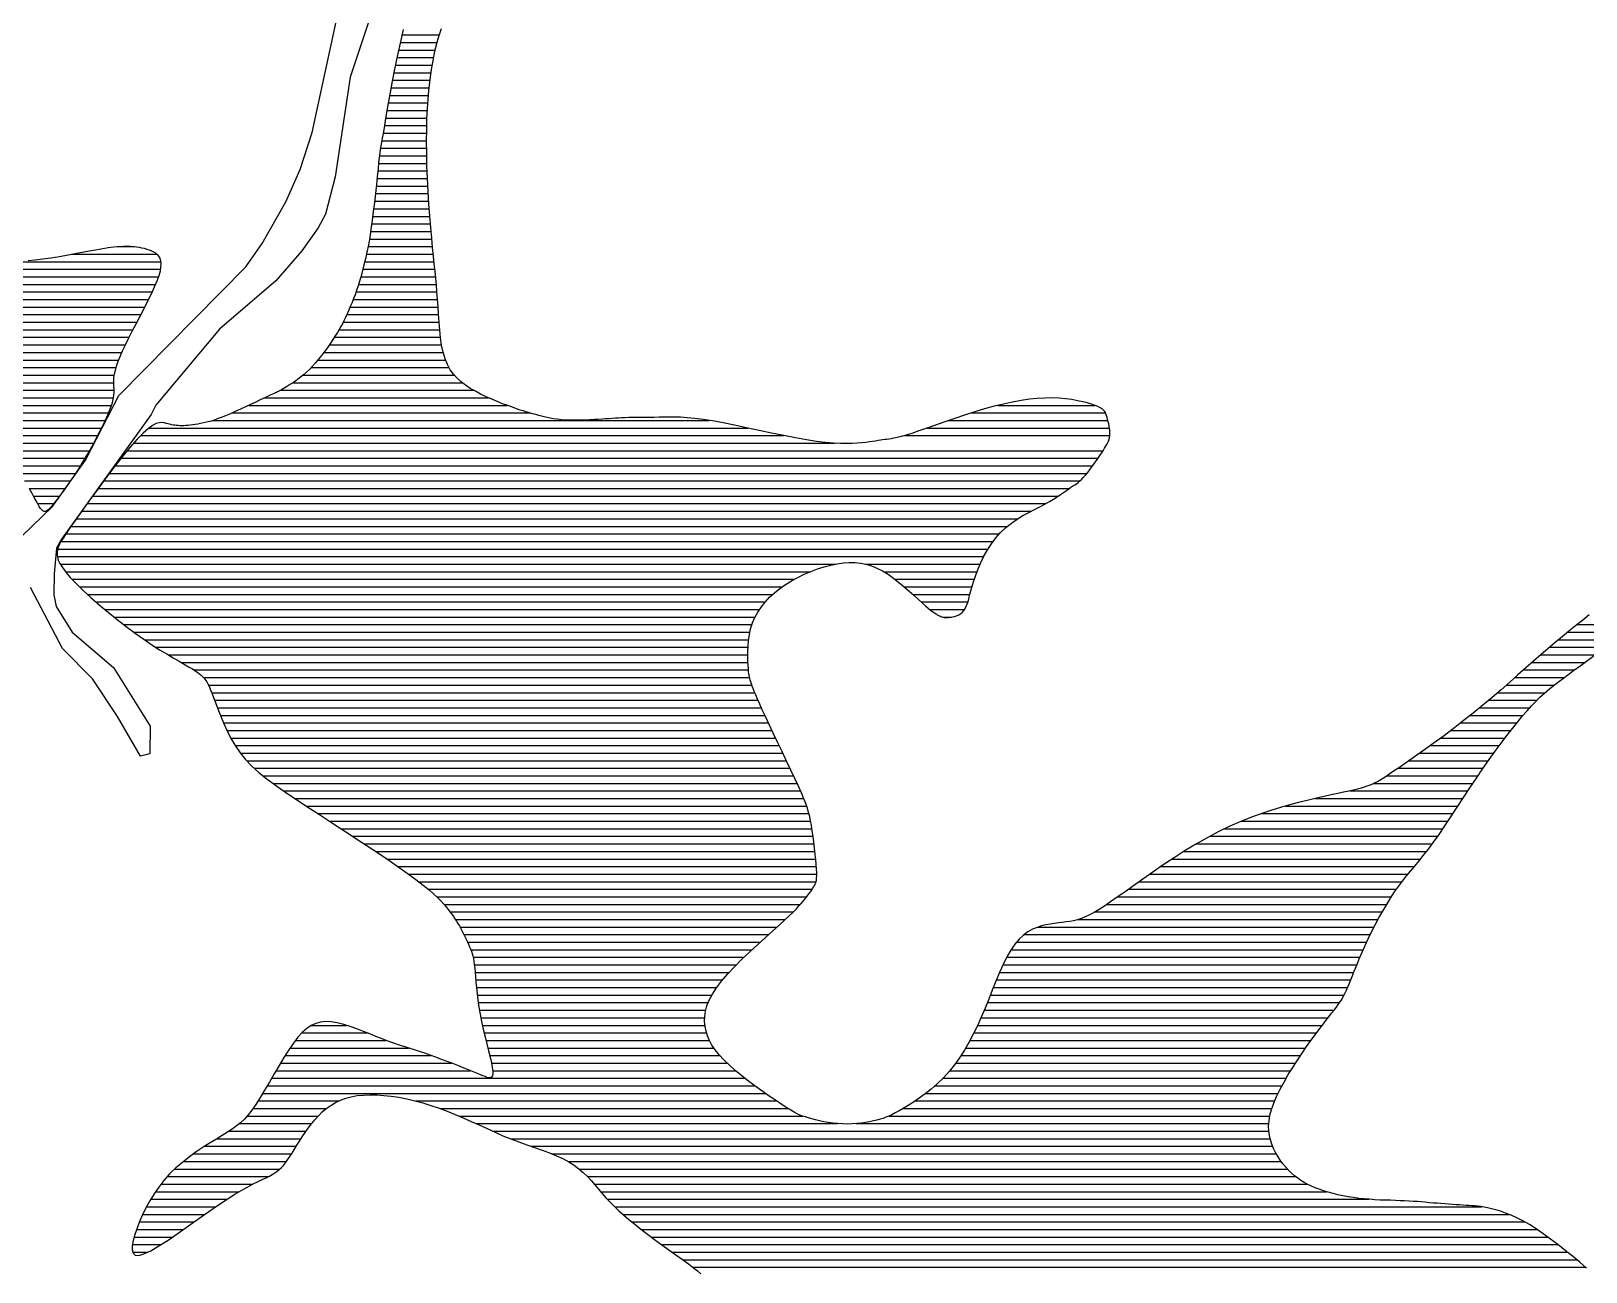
# Model space of a CAD drawing. Extents: x 615698 to 626331, y 7504748 to 7519310.
# Drawn here: x 620252 to 621281, y 7507337 to 7508158 of the extents above; entities that cross this region are included whole.
import ezdxf

# ---------------------------------------------------------------- set-up
doc = ezdxf.new("R2010")
doc.units = 0
doc.header["$LTSCALE"] = 170
doc.header["$MEASUREMENT"] = 0
doc.layers.get('0').update_dxf_attribs({"linetype": 'CONTINUOUS'})
for name, color, linetype in [('HATCH', 4, 'CONTINUOUS'), ('RIO', 4, 'CONTINUOUS'), ('RUA', 7, 'CONTINUOUS')]:
    doc.layers.add(name, color=color, linetype=linetype)

# ---------------------------------------------------------------- blocks, each defined once
blk = doc.blocks.new('*X5')
at = {"color": 0}
for p, q in [((620497.9, 7508155), (620522.6, 7508155)), ((620494.5, 7508140), (620518.9, 7508140)), ((620495.6, 7508145), (620519.9, 7508145)), ((620496.7, 7508150), (620521.2, 7508150)), ((620492.5, 7508130), (620517.2, 7508130)), ((620493.5, 7508135), (620518, 7508135)), ((620490.6, 7508120), (620515.9, 7508120)), ((620491.5, 7508125), (620516.5, 7508125)), ((620488.8, 7508110), (620515, 7508110)), ((620489.7, 7508115), (620515.4, 7508115)), ((620487.1, 7508100), (620514.4, 7508100)), ((620487.9, 7508105), (620514.7, 7508105)), ((620485.4, 7508090), (620514.1, 7508090)), ((620486.2, 7508095), (620514.2, 7508095)), ((620483.6, 7508080), (620514.1, 7508080)), ((620484.5, 7508085), (620514.1, 7508085)), ((620482.4, 7508070), (620514.4, 7508070)), ((620482.9, 7508075), (620514.2, 7508075)), ((620481.3, 7508060), (620514.8, 7508060)), ((620481.8, 7508065), (620514.6, 7508065)), ((620480.2, 7508050), (620515.3, 7508050)), ((620480.8, 7508055), (620515, 7508055)), ((620479.1, 7508040), (620515.9, 7508040)), ((620479.7, 7508045), (620515.6, 7508045)), ((620477.8, 7508030), (620516.7, 7508030)), ((620478.5, 7508035), (620516.3, 7508035)), ((620476.3, 7508020), (620517.5, 7508020)), ((620477.1, 7508025), (620517.1, 7508025)), ((620474.3, 7508010), (620518.5, 7508010)), ((620475.4, 7508015), (620518, 7508015)), ((620472, 7508000), (620519.6, 7508000)), ((620473.2, 7508005), (620519, 7508005)), ((620469.1, 7507990), (620520.6, 7507990)), ((620470.6, 7507995), (620520.1, 7507995)), ((620465.6, 7507980), (620521.4, 7507980)), ((620467.4, 7507985), (620521.1, 7507985)), ((620459, 7507965), (620522.4, 7507965)), ((620461.4, 7507970), (620522, 7507970)), ((620463.6, 7507975), (620521.7, 7507975)), ((620453.1, 7507955), (620523.3, 7507955)), ((620456.2, 7507960), (620522.8, 7507960)), ((620446.1, 7507945), (620525.1, 7507945)), ((620449.7, 7507950), (620524.1, 7507950)), ((620437.8, 7507935), (620529, 7507935)), ((620442.2, 7507940), (620526.7, 7507940)), ((620425.7, 7507925), (620537.6, 7507925)), ((620432.4, 7507930), (620532.4, 7507930)), ((620406.9, 7507915), (620555.2, 7507915)), ((620417.6, 7507920), (620545.2, 7507920)), ((620385.7, 7507905), (620582.4, 7507905)), ((620396.5, 7507910), (620567.4, 7507910)), ((620874.5, 7507905), (620963.3, 7507905)), ((620892.1, 7507910), (620956.2, 7507910)), ((620330.5, 7507895), (620726.7, 7507895)), ((620372.7, 7507900), (620701, 7507900)), ((620845.3, 7507895), (620965.9, 7507895)), ((620859.5, 7507900), (620964.9, 7507900)), ((620320.4, 7507885), (620784.2, 7507885)), ((620325, 7507890), (620750.3, 7507890)), ((620830.3, 7507890), (620966.2, 7507890)), ((620312, 7507875), (620958.3, 7507875)), ((620316.1, 7507880), (620961.7, 7507880)), ((620304.3, 7507865), (620950.9, 7507865)), ((620308.1, 7507870), (620954.8, 7507870)), ((620296.8, 7507855), (620939.3, 7507855)), ((620300.5, 7507860), (620946.2, 7507860)), ((620289.6, 7507845), (620923.7, 7507845)), ((620293.2, 7507850), (620932.1, 7507850)), ((620282.4, 7507835), (620905.2, 7507835)), ((620286, 7507840), (620914, 7507840)), ((620275.5, 7507825), (620893, 7507825)), ((620278.9, 7507830), (620898.3, 7507830)), ((620270.1, 7507815), (620885.6, 7507815)), ((620272.2, 7507820), (620889, 7507820)), ((620269.9, 7507810), (620882.8, 7507810)), ((620271.8, 7507805), (620784.9, 7507805)), ((620804.4, 7507805), (620880.5, 7507805)), ((620275.2, 7507800), (620768.1, 7507800)), ((620279.5, 7507795), (620757.5, 7507795)), ((620816.6, 7507800), (620878.4, 7507800)), ((620823.9, 7507795), (620876.5, 7507795)), ((620284.4, 7507790), (620749.5, 7507790)), ((620289.7, 7507785), (620743.2, 7507785)), ((620295.3, 7507780), (620738.2, 7507780)), ((620830.1, 7507790), (620875, 7507790)), ((620835.8, 7507785), (620873.6, 7507785)), ((620841.3, 7507780), (620872.2, 7507780)), ((620301.2, 7507775), (620734.4, 7507775)), ((620307.3, 7507770), (620731.5, 7507770)), ((620847.1, 7507775), (620870.1, 7507775)), ((620855.7, 7507770), (620861.4, 7507770)), ((620313.7, 7507765), (620729.4, 7507765)), ((620320.4, 7507760), (620728, 7507760)), ((621269.2, 7507760), (621308.6, 7507760)), ((621275.4, 7507765), (621316, 7507765)), ((620327.5, 7507755), (620727.2, 7507755)), ((620335, 7507750), (620726.7, 7507750)), ((621257.1, 7507750), (621294.3, 7507750)), ((621263.1, 7507755), (621301.4, 7507755)), ((620343.1, 7507745), (620726.6, 7507745)), ((620351.7, 7507740), (620726.8, 7507740)), ((621245.4, 7507740), (621280.3, 7507740)), ((621251.2, 7507745), (621287.3, 7507745)), ((620360.2, 7507735), (620727.1, 7507735)), ((620366.5, 7507730), (620727.8, 7507730)), ((621234.2, 7507730), (621266.7, 7507730)), ((621239.8, 7507735), (621273.5, 7507735)), ((620369.8, 7507725), (620729.3, 7507725)), ((620372, 7507720), (620731.3, 7507720)), ((621222.8, 7507720), (621254.1, 7507720)), ((621228.5, 7507725), (621260.2, 7507725)), ((620373.9, 7507715), (620733.4, 7507715)), ((620375.7, 7507710), (620735.6, 7507710)), ((621210.9, 7507710), (621243.9, 7507710)), ((621216.9, 7507715), (621248.7, 7507715)), ((620377.6, 7507705), (620737.9, 7507705)), ((620379.7, 7507700), (620740.3, 7507700)), ((621198.4, 7507700), (621235.4, 7507700)), ((621204.7, 7507705), (621239.6, 7507705)), ((620381.9, 7507695), (620742.6, 7507695)), ((620384.5, 7507690), (620745, 7507690)), ((621185.1, 7507690), (621227.6, 7507690)), ((621191.8, 7507695), (621231.4, 7507695)), ((620387.5, 7507685), (620747.4, 7507685)), ((620391, 7507680), (620749.8, 7507680)), ((621171.2, 7507680), (621220.1, 7507680)), ((621178.2, 7507685), (621223.8, 7507685)), ((620395.2, 7507675), (620752.2, 7507675)), ((620400.2, 7507670), (620754.5, 7507670)), ((621156.9, 7507670), (621213.1, 7507670)), ((621164.1, 7507675), (621216.6, 7507675)), ((620406, 7507665), (620756.9, 7507665)), ((620412.5, 7507660), (620759.2, 7507660)), ((621140.9, 7507660), (621206.3, 7507660)), ((621149.5, 7507665), (621209.7, 7507665)), ((620419.5, 7507655), (620761.5, 7507655)), ((620426.9, 7507650), (620763.6, 7507650)), ((621101.8, 7507650), (621199.7, 7507650)), ((621125, 7507655), (621203, 7507655)), ((620434.5, 7507645), (620765.6, 7507645)), ((620442.2, 7507640), (620767.1, 7507640)), ((621066.5, 7507640), (621193.1, 7507640)), ((621082.4, 7507645), (621196.4, 7507645)), ((620449.9, 7507635), (620768.3, 7507635)), ((620457.5, 7507630), (620769.1, 7507630)), ((621042.1, 7507630), (621186.5, 7507630)), ((621053.3, 7507635), (621189.8, 7507635)), ((620465.2, 7507625), (620769.8, 7507625)), ((620472.8, 7507620), (620770.5, 7507620)), ((621023.3, 7507620), (621179.5, 7507620)), ((621032.2, 7507625), (621183, 7507625)), ((620480.4, 7507615), (620771, 7507615)), ((620487.8, 7507610), (620771.5, 7507610)), ((620495.2, 7507605), (620771.9, 7507605)), ((620999.9, 7507605), (621167.6, 7507605)), ((621007.3, 7507610), (621171.7, 7507610)), ((621015.1, 7507615), (621175.7, 7507615)), ((620502.3, 7507600), (620772.2, 7507600)), ((620509, 7507595), (620771.8, 7507595)), ((620985.6, 7507595), (621159.5, 7507595)), ((620992.7, 7507600), (621163.5, 7507600)), ((620515.3, 7507590), (620769.2, 7507590)), ((620520.9, 7507585), (620765.6, 7507585)), ((620971.5, 7507585), (621152.4, 7507585)), ((620978.6, 7507590), (621155.8, 7507590)), ((620525.6, 7507580), (620761.5, 7507580)), ((620529.6, 7507575), (620756.7, 7507575)), ((620956.3, 7507575), (621146.3, 7507575)), ((620964.2, 7507580), (621149.3, 7507580)), ((620533.2, 7507570), (620751.4, 7507570)), ((620536.2, 7507565), (620746, 7507565)), ((620918.4, 7507565), (621140.9, 7507565)), ((620945.2, 7507570), (621143.5, 7507570)), ((620538.9, 7507560), (620740.4, 7507560)), ((620541.3, 7507555), (620734.9, 7507555)), ((620904.3, 7507555), (621136, 7507555)), ((620909.4, 7507560), (621138.4, 7507560)), ((620543.4, 7507550), (620729.4, 7507550)), ((620544.9, 7507545), (620724.1, 7507545)), ((620897.9, 7507545), (621131.6, 7507545)), ((620900.7, 7507550), (621133.8, 7507550)), ((620545.8, 7507540), (620719.1, 7507540)), ((620546.3, 7507535), (620714.3, 7507535)), ((620893.2, 7507535), (621127.6, 7507535)), ((620895.5, 7507540), (621129.6, 7507540)), ((620546.7, 7507530), (620709.9, 7507530)), ((620547.1, 7507525), (620706, 7507525)), ((620889.1, 7507525), (621123.5, 7507525)), ((620891.1, 7507530), (621125.6, 7507530)), ((620547.6, 7507520), (620702.9, 7507520)), ((620548.3, 7507515), (620700.5, 7507515)), ((620885, 7507515), (621118.1, 7507515)), ((620887.1, 7507520), (621121.1, 7507520)), ((620549.1, 7507510), (620698.9, 7507510)), ((620550, 7507505), (620698.1, 7507505)), ((620880.8, 7507505), (621110.5, 7507505)), ((620883, 7507510), (621114.4, 7507510)), ((620431.6, 7507495), (620474.9, 7507495)), ((620438, 7507500), (620461.2, 7507500)), ((620551.1, 7507500), (620698.3, 7507500)), ((620552.2, 7507495), (620699.3, 7507495)), ((620876.2, 7507495), (621102.8, 7507495)), ((620878.6, 7507500), (621106.6, 7507500)), ((620423.8, 7507485), (620502.2, 7507485)), ((620427.4, 7507490), (620487.2, 7507490)), ((620553.5, 7507490), (620701.2, 7507490)), ((620554.7, 7507485), (620704.2, 7507485)), ((620870.8, 7507485), (621095.6, 7507485)), ((620873.6, 7507490), (621099.1, 7507490)), ((620417.5, 7507475), (620530.8, 7507475)), ((620420.6, 7507480), (620517.2, 7507480)), ((620555.9, 7507480), (620708.1, 7507480)), ((620557.1, 7507475), (620713, 7507475)), ((620864.2, 7507475), (621089, 7507475)), ((620867.7, 7507480), (621092.2, 7507480)), ((620411.7, 7507465), (620724.7, 7507465)), ((620414.6, 7507470), (620543.2, 7507470)), ((620557.9, 7507470), (620718.5, 7507470)), ((620855.7, 7507465), (621082.8, 7507465)), ((620860.3, 7507470), (621085.8, 7507470)), ((620405.8, 7507455), (620738.3, 7507455)), ((620408.7, 7507460), (620731.3, 7507460)), ((620844.3, 7507455), (621077.5, 7507455)), ((620850.4, 7507460), (621080.1, 7507460)), ((620399.3, 7507445), (620447.8, 7507445)), ((620402.7, 7507450), (620456, 7507450)), ((620506.8, 7507450), (620745.5, 7507450)), ((620523.1, 7507445), (620753.2, 7507445)), ((620829.4, 7507445), (621073.4, 7507445)), ((620837.3, 7507450), (621075.2, 7507450)), ((620390.3, 7507435), (620438.1, 7507435)), ((620395.4, 7507440), (620442.4, 7507440)), ((620535.7, 7507440), (620763, 7507440)), ((620546.9, 7507435), (620785.9, 7507435)), ((620798.4, 7507435), (621071.4, 7507435)), ((620820.1, 7507440), (621072, 7507440)), ((620367.4, 7507420), (620427.9, 7507420)), ((620375.4, 7507425), (620431.1, 7507425)), ((620383.4, 7507430), (620434.4, 7507430)), ((620557.8, 7507430), (621071.3, 7507430)), ((620569.6, 7507425), (621072.2, 7507425)), ((620583.2, 7507420), (621073.9, 7507420)), ((620353.4, 7507410), (620421.5, 7507410)), ((620360.1, 7507415), (620424.8, 7507415)), ((620597, 7507415), (621076.3, 7507415)), ((620607.9, 7507410), (621079.5, 7507410)), ((620342.6, 7507400), (620409.5, 7507400)), ((620347.6, 7507405), (620417.1, 7507405)), ((620615.1, 7507405), (621083.7, 7507405)), ((620620.5, 7507400), (621089.1, 7507400)), ((620334.8, 7507390), (620390.1, 7507390)), ((620338.4, 7507395), (620399.2, 7507395)), ((620625, 7507395), (621096.7, 7507395)), ((620629.2, 7507390), (621109.5, 7507390)), ((620328.8, 7507380), (620374.4, 7507380)), ((620331.6, 7507385), (620381.9, 7507385)), ((620633.7, 7507385), (621137.4, 7507385)), ((620638.6, 7507380), (621212.2, 7507380)), ((620324.2, 7507370), (620360.3, 7507370)), ((620326.4, 7507375), (620367.3, 7507375)), ((620644, 7507375), (621230.3, 7507375)), ((620649.9, 7507370), (621240.6, 7507370)), ((620320.7, 7507360), (620346, 7507360)), ((620322.3, 7507365), (620353.2, 7507365)), ((620656.2, 7507365), (621248.8, 7507365)), ((620662.8, 7507360), (621255.9, 7507360)), ((620319.5, 7507355), (620338.5, 7507355)), ((620319.8, 7507350), (620329.7, 7507350)), ((620669.7, 7507355), (621262.6, 7507355)), ((620676.6, 7507350), (621268.9, 7507350)), ((620683.6, 7507345), (621275, 7507345)), ((620690.3, 7507340), (621280.8, 7507340))]:
    blk.add_line(p, q, dxfattribs=at)
blk = doc.blocks.new('*X6')
at = {"color": 0}
for p, q in [((619969.4, 7508080), (619990.3, 7508080)), ((619960, 7508070), (620024.8, 7508070)), ((619963.1, 7508075), (620010.4, 7508075)), ((619955.7, 7508060), (620050, 7508060)), ((619957.6, 7508065), (620037.4, 7508065)), ((619952.1, 7508050), (620076.2, 7508050)), ((619953.8, 7508055), (620063, 7508055)), ((619948.5, 7508040), (620103.2, 7508040)), ((619950.3, 7508045), (620089.6, 7508045)), ((619944.2, 7508030), (620130.6, 7508030)), ((619946.5, 7508035), (620116.8, 7508035)), ((619938.1, 7508020), (620158.6, 7508020)), ((619941.5, 7508025), (620144.5, 7508025)), ((619928.7, 7508010), (620189.3, 7508010)), ((619933.9, 7508015), (620173.1, 7508015)), ((620279.4, 7508010), (620335.7, 7508010)), ((620309.4, 7508015), (620321, 7508015)), ((619914.6, 7508000), (620338, 7508000)), ((619922.4, 7508005), (620338.2, 7508005)), ((619890.5, 7507990), (620334.8, 7507990)), ((619904.4, 7507995), (620336.7, 7507995)), ((619839.9, 7507980), (620330.2, 7507980)), ((619871.6, 7507985), (620332.6, 7507985)), ((619804.3, 7507965), (620322.4, 7507965)), ((619812.7, 7507970), (620325.1, 7507970)), ((619824.4, 7507975), (620327.7, 7507975)), ((619794, 7507955), (620317.3, 7507955)), ((619798.4, 7507960), (620319.8, 7507960)), ((619787.8, 7507945), (620312.5, 7507945)), ((619790.5, 7507950), (620314.8, 7507950)), ((619784.7, 7507935), (620088.9, 7507935)), ((619785.8, 7507940), (620310.4, 7507940)), ((620144.8, 7507935), (620308.6, 7507935)), ((619784.4, 7507930), (620074.9, 7507930)), ((619785, 7507925), (620065.6, 7507925)), ((620165.4, 7507930), (620307.3, 7507930)), ((620178.7, 7507925), (620307, 7507925)), ((619786.6, 7507920), (620058, 7507920)), ((619789, 7507915), (620051.2, 7507915)), ((620188.9, 7507920), (620307.2, 7507920)), ((620197.5, 7507915), (620306.8, 7507915)), ((619792.5, 7507910), (620045, 7507910)), ((619796.8, 7507905), (620039.5, 7507905)), ((620205, 7507910), (620305.5, 7507910)), ((620211.5, 7507905), (620303.6, 7507905)), ((619802.1, 7507900), (620034.8, 7507900)), ((619807.9, 7507895), (620030.6, 7507895)), ((620217.2, 7507900), (620301.5, 7507900)), ((620222.2, 7507895), (620299.1, 7507895)), ((619813.8, 7507890), (620026.6, 7507890)), ((619819.6, 7507885), (620022.6, 7507885)), ((620226.8, 7507890), (620296.5, 7507890)), ((620230.9, 7507885), (620293.8, 7507885)), ((619825, 7507880), (620018.6, 7507880)), ((619829.9, 7507875), (620014.7, 7507875)), ((620234.7, 7507880), (620291, 7507880)), ((620238.3, 7507875), (620288.1, 7507875)), ((619834, 7507870), (620010.8, 7507870)), ((619837.1, 7507865), (620006.9, 7507865)), ((620241.8, 7507870), (620285, 7507870)), ((620245.1, 7507865), (620281.8, 7507865)), ((619839.1, 7507860), (620003, 7507860)), ((619840, 7507855), (619999.1, 7507855)), ((620248.2, 7507860), (620278.4, 7507860)), ((620251.3, 7507855), (620275, 7507855)), ((619838, 7507845), (619991.3, 7507845)), ((619839.6, 7507850), (619995.2, 7507850)), ((620254.1, 7507850), (620271.3, 7507850)), ((620256.8, 7507845), (620267.5, 7507845)), ((619833.3, 7507835), (619983.5, 7507835)), ((619835.8, 7507840), (619987.4, 7507840)), ((620260.9, 7507840), (620262, 7507840)), ((619827.6, 7507825), (619975.6, 7507825)), ((619830.5, 7507830), (619979.6, 7507830)), ((619821.7, 7507815), (619966.3, 7507815)), ((619824.7, 7507820), (619971.4, 7507820)), ((619815.7, 7507805), (619885.3, 7507805)), ((619818.7, 7507810), (619956.7, 7507810)), ((619919.7, 7507805), (619940.8, 7507805)), ((619809.7, 7507795), (619881, 7507795)), ((619812.7, 7507800), (619882.1, 7507800)), ((619801.2, 7507780), (619881.2, 7507780)), ((619804, 7507785), (619880.8, 7507785)), ((619806.8, 7507790), (619880.7, 7507790)), ((619796.2, 7507770), (619882.2, 7507770)), ((619798.6, 7507775), (619881.7, 7507775)), ((619791.6, 7507760), (619883.3, 7507760)), ((619793.8, 7507765), (619882.8, 7507765)), ((619787.5, 7507750), (619884, 7507750)), ((619789.5, 7507755), (619883.8, 7507755)), ((619783.8, 7507740), (619883.7, 7507740)), ((619785.7, 7507745), (619884, 7507745)), ((619780.4, 7507730), (619881.5, 7507730)), ((619782.1, 7507735), (619883, 7507735)), ((619777.2, 7507720), (619876.7, 7507720)), ((619778.7, 7507725), (619879.2, 7507725)), ((619774.1, 7507710), (619871.5, 7507710)), ((619775.6, 7507715), (619874.1, 7507715)), ((619771.2, 7507700), (619866.3, 7507700)), ((619772.6, 7507705), (619868.9, 7507705)), ((619768.4, 7507690), (619861, 7507690)), ((619769.8, 7507695), (619863.7, 7507695)), ((619765.9, 7507680), (619855.8, 7507680)), ((619767.1, 7507685), (619858.4, 7507685)), ((619763.6, 7507670), (619850.7, 7507670)), ((619764.7, 7507675), (619853.2, 7507675)), ((619761.7, 7507660), (619845.6, 7507660)), ((619762.6, 7507665), (619848.1, 7507665)), ((619760.4, 7507650), (619840.6, 7507650)), ((619761, 7507655), (619843, 7507655)), ((619760.3, 7507645), (619838.1, 7507645)), ((619760.7, 7507640), (619835.7, 7507640)), ((619761.2, 7507635), (619833.4, 7507635)), ((619761.7, 7507630), (619831.1, 7507630)), ((619762.2, 7507625), (619829, 7507625)), ((619762.8, 7507620), (619827.1, 7507620)), ((619763.3, 7507615), (619825.3, 7507615)), ((619763.8, 7507610), (619823.7, 7507610)), ((619764.4, 7507605), (619822.4, 7507605)), ((619764.8, 7507600), (619821.4, 7507600)), ((619765.2, 7507595), (619820.6, 7507595)), ((619765, 7507585), (619819.7, 7507585)), ((619765.4, 7507590), (619820.1, 7507590)), ((619763.5, 7507575), (619819.5, 7507575)), ((619764.3, 7507580), (619819.5, 7507580)), ((619761.4, 7507565), (619819.6, 7507565)), ((619762.6, 7507570), (619819.5, 7507570)), ((619755.9, 7507555), (619819.8, 7507555)), ((619759.1, 7507560), (619819.7, 7507560)), ((619748.2, 7507545), (619819.5, 7507545)), ((619752.3, 7507550), (619819.8, 7507550)), ((619728.2, 7507535), (619818.3, 7507535)), ((619743.2, 7507540), (619819.1, 7507540)), ((619683.1, 7507525), (619815.6, 7507525)), ((619697.1, 7507530), (619817.2, 7507530)), ((619662.2, 7507515), (619811, 7507515)), ((619672.4, 7507520), (619813.5, 7507520)), ((619642.3, 7507505), (619805.5, 7507505)), ((619652.2, 7507510), (619808.3, 7507510)), ((619622.3, 7507495), (619799.4, 7507495)), ((619632.3, 7507500), (619802.5, 7507500)), ((619603, 7507485), (619793, 7507485)), ((619612.2, 7507490), (619796.3, 7507490)), ((619587, 7507475), (619786.2, 7507475)), ((619594.7, 7507480), (619789.7, 7507480)), ((619573.6, 7507465), (619778.6, 7507465)), ((619579.9, 7507470), (619782.5, 7507470)), ((619563.7, 7507455), (619769, 7507455)), ((619568.1, 7507460), (619774.2, 7507460)), ((619558.2, 7507445), (619750.6, 7507445)), ((619560.4, 7507450), (619761.9, 7507450)), ((619556.5, 7507435), (619671.1, 7507435)), ((619556.9, 7507440), (619688.4, 7507440)), ((619707.1, 7507440), (619731.4, 7507440)), ((619557.2, 7507430), (619659.2, 7507430)), ((619560.4, 7507425), (619647.5, 7507425)), ((619570.1, 7507420), (619628.3, 7507420))]:
    blk.add_line(p, q, dxfattribs=at)

msp = doc.modelspace()

# ---------------------------------------------------------------- linework, layer by layer
at = {"layer": 'RIO', "linetype": 'CONTINUOUS'}
for points in [[(620498.7, 7508158.6), (620496.6, 7508149.5), (620494.7, 7508140.8), (620492.9, 7508132.3), (620491.4, 7508124.3), (620490, 7508116.8), (620488.8, 7508109.9), (620487.7, 7508103.7), (620486.8, 7508098.2), (620486, 7508093.5), (620485.3, 7508089.7), (620484.8, 7508086.6), (620484.3, 7508084), (620483.9, 7508081.6), (620483.5, 7508079.3), (620483.2, 7508076.8), (620482.8, 7508074), (620482.4, 7508070.5), (620482, 7508066.3), (620481.4, 7508061.4), (620480.9, 7508056), (620480.3, 7508050.2), (620479.6, 7508044.2), (620478.9, 7508038.2), (620478.1, 7508032.2), (620477.3, 7508026.5), (620476.5, 7508021.1), (620475.6, 7508016.1), (620474.6, 7508011.4), (620473.7, 7508007), (620472.7, 7508002.9), (620471.7, 7507999.1), (620470.8, 7507995.5), (620469.8, 7507992.2), (620468.8, 7507989), (620467.8, 7507986), (620466.8, 7507983.2), (620465.8, 7507980.6), (620464.9, 7507978.1), (620463.9, 7507975.8), (620463, 7507973.6), (620462.1, 7507971.5), (620461.2, 7507969.6), (620460.3, 7507967.7), (620459.4, 7507965.8), (620458.5, 7507964), (620457.5, 7507962.2), (620456.3, 7507960.2), (620455.1, 7507958.2), (620453.7, 7507956), (620452.2, 7507953.6), (620450.5, 7507951.1), (620448.7, 7507948.5), (620446.8, 7507945.8), (620444.8, 7507943.2), (620442.7, 7507940.6), (620440.7, 7507938.2), (620438.6, 7507935.9), (620436.6, 7507933.8), (620434.6, 7507931.9), (620432.7, 7507930.2), (620430.8, 7507928.7), (620429, 7507927.3), (620427.3, 7507926.1), (620425.7, 7507925), (620424.2, 7507924), (620422.8, 7507923.1), (620421.5, 7507922.3), (620420.3, 7507921.6), (620419.2, 7507920.9), (620418.2, 7507920.3), (620417.3, 7507919.8), (620416.4, 7507919.4), (620415.6, 7507919), (620414.9, 7507918.6), (620414.1, 7507918.3), (620413.3, 7507917.9), (620412.3, 7507917.5), (620411.1, 7507917), (620409.7, 7507916.3), (620408, 7507915.5), (620406, 7507914.6), (620403.5, 7507913.4), (620400.7, 7507912), (620397.6, 7507910.5), (620394.3, 7507909), (620391, 7507907.4), (620387.6, 7507905.9), (620384.3, 7507904.4), (620381.2, 7507903.1), (620378.3, 7507901.9), (620375.6, 7507901), (620373.1, 7507900.1), (620370.8, 7507899.4), (620368.6, 7507898.8), (620366.5, 7507898.4), (620364.6, 7507898), (620362.8, 7507897.6), (620361.1, 7507897.3), (620359.4, 7507897.1), (620357.8, 7507896.9), (620356.3, 7507896.7), (620354.9, 7507896.6), (620353.5, 7507896.5), (620352.2, 7507896.5), (620351, 7507896.5), (620349.8, 7507896.6), (620348.6, 7507896.7), (620347.5, 7507896.8), (620346.4, 7507897), (620345.3, 7507897.2), (620344.2, 7507897.5), (620343, 7507897.8), (620341.8, 7507898.1), (620340.5, 7507898.4), (620339, 7507898.6), (620337.3, 7507898.5), (620335.3, 7507897.9), (620332.9, 7507896.7), (620330.1, 7507894.7), (620326.7, 7507891.7), (620322.6, 7507887.6), (620317.9, 7507882.2), (620312.7, 7507875.9), (620307.2, 7507868.8), (620301.6, 7507861.4), (620296, 7507853.8), (620290.7, 7507846.6), (620285.8, 7507839.8), (620281.6, 7507833.9), (620278.2, 7507829.1), (620275.6, 7507825.2), (620273.6, 7507822.2), (620272.2, 7507819.9), (620271.2, 7507818.1), (620270.6, 7507816.7), (620270.2, 7507815.4), (620269.9, 7507814.2), (620269.8, 7507812.9), (620269.7, 7507811.4), (620270, 7507809.7), (620270.5, 7507807.7), (620271.6, 7507805.4), (620273.2, 7507802.8), (620275.4, 7507799.7), (620278.4, 7507796.1), (620282.3, 7507792.1), (620286.8, 7507787.7), (620291.9, 7507783), (620297.5, 7507778.1), (620303.4, 7507773.2), (620309.4, 7507768.3), (620315.4, 7507763.7), (620321.3, 7507759.3), (620327, 7507755.3), (620332.4, 7507751.7), (620337.5, 7507748.4), (620342.2, 7507745.6), (620346.5, 7507743), (620350.4, 7507740.8), (620353.8, 7507738.8), (620356.7, 7507737.1), (620359.2, 7507735.7), (620361.1, 7507734.4), (620362.7, 7507733.4), (620363.9, 7507732.4), (620364.9, 7507731.6), (620365.7, 7507730.9), (620366.3, 7507730.2), (620366.9, 7507729.6), (620367.5, 7507728.9), (620368.1, 7507728.1), (620368.7, 7507727.1), (620369.4, 7507725.8), (620370.2, 7507724.3), (620371, 7507722.3), (620372, 7507719.9), (620373.2, 7507716.9), (620374.5, 7507713.4), (620376, 7507709.3), (620377.7, 7507704.8), (620379.7, 7507700), (620381.9, 7507695.1), (620384.5, 7507690.1), (620387.4, 7507685.1), (620390.7, 7507680.3), (620394.4, 7507675.8), (620398.6, 7507671.5), (620403.2, 7507667.3), (620408.4, 7507663.1), (620414.1, 7507658.8), (620420.4, 7507654.4), (620427.3, 7507649.7), (620434.9, 7507644.7), (620443.2, 7507639.4), (620451.9, 7507633.7), (620460.8, 7507627.9), (620469.8, 7507622), (620478.5, 7507616.2), (620486.9, 7507610.7), (620494.5, 7507605.4), (620501.3, 7507600.7), (620507.1, 7507596.5), (620511.9, 7507592.8), (620515.8, 7507589.6), (620519, 7507586.8), (620521.6, 7507584.3), (620523.7, 7507582.1), (620525.5, 7507580.2), (620527, 7507578.4), (620528.3, 7507576.7), (620529.6, 7507575), (620530.8, 7507573.5), (620531.9, 7507571.9), (620532.9, 7507570.4), (620533.9, 7507568.9), (620534.9, 7507567.3), (620535.8, 7507565.7), (620536.8, 7507564), (620537.7, 7507562.3), (620538.6, 7507560.5), (620539.5, 7507558.8), (620540.3, 7507557), (620541.1, 7507555.3), (620541.9, 7507553.6), (620542.6, 7507552), (620543.2, 7507550.5), (620543.8, 7507549.1), (620544.3, 7507547.6), (620544.7, 7507546), (620545.1, 7507544.3), (620545.4, 7507542.5), (620545.7, 7507540.3), (620546, 7507537.9), (620546.3, 7507535.1), (620546.5, 7507532), (620546.8, 7507528.6), (620547.1, 7507524.9), (620547.5, 7507520.8), (620548.1, 7507516.6), (620548.7, 7507512.1), (620549.5, 7507507.4), (620550.5, 7507502.5), (620551.6, 7507497.5), (620552.8, 7507492.5), (620554, 7507487.7), (620555.2, 7507483.2), (620556.2, 7507479), (620557, 7507475.3), (620557.6, 7507472.2), (620557.9, 7507469.7), (620557.9, 7507467.9), (620557.7, 7507466.6), (620557.1, 7507465.8), (620556.4, 7507465.4), (620555.4, 7507465.4), (620554.3, 7507465.6), (620552.9, 7507466.1), (620551.4, 7507466.6), (620549.7, 7507467.3), (620547.8, 7507468.1), (620545.7, 7507469), (620543.3, 7507469.9), (620540.8, 7507471), (620537.9, 7507472.2), (620534.8, 7507473.4), (620531.4, 7507474.8), (620527.8, 7507476.1), (620524.1, 7507477.5), (620520.3, 7507478.9), (620516.6, 7507480.2), (620512.9, 7507481.5), (620509.4, 7507482.7), (620506.2, 7507483.7), (620503.3, 7507484.7), (620500.6, 7507485.5), (620498.1, 7507486.3), (620495.6, 7507487.1), (620493.1, 7507487.9), (620490.4, 7507488.8), (620487.5, 7507489.9), (620484.2, 7507491.2), (620480.6, 7507492.7), (620476.6, 7507494.3), (620472.4, 7507496), (620468, 7507497.7), (620463.6, 7507499.2), (620459.3, 7507500.6), (620455, 7507501.6), (620451, 7507502.3), (620447.4, 7507502.5), (620443.9, 7507502.1), (620440.8, 7507501.3), (620437.7, 7507499.9), (620434.8, 7507497.9), (620431.9, 7507495.3), (620429, 7507492.1), (620426, 7507488.2), (620422.9, 7507483.7), (620419.8, 7507478.7), (620416.6, 7507473.4), (620413.3, 7507467.9), (620410.2, 7507462.4), (620407, 7507457.1), (620404.1, 7507452.2), (620401.2, 7507447.7), (620398.6, 7507444), (620396.1, 7507440.8), (620393.6, 7507438), (620391, 7507435.6), (620388.4, 7507433.5), (620385.6, 7507431.4), (620382.4, 7507429.4), (620379, 7507427.2), (620375.1, 7507424.8), (620370.9, 7507422.2), (620366.4, 7507419.4), (620361.8, 7507416.3), (620357.2, 7507413), (620352.7, 7507409.4), (620348.3, 7507405.7), (620344.1, 7507401.7), (620340.3, 7507397.4), (620336.9, 7507393), (620333.8, 7507388.5), (620331, 7507383.9), (620328.5, 7507379.3), (620326.2, 7507374.7), (620324.3, 7507370.2), (620322.6, 7507365.8), (620321.1, 7507361.6), (620320, 7507357.8), (620319.4, 7507354.3), (620319.3, 7507351.5), (620320, 7507349.4), (620321.4, 7507348.1), (620323.7, 7507347.9), (620327.1, 7507348.8), (620331.6, 7507350.9), (620337, 7507354.1), (620343.1, 7507358), (620349.7, 7507362.5), (620356.6, 7507367.4), (620363.4, 7507372.3), (620370.1, 7507377), (620376.4, 7507381.4), (620382.1, 7507385.1), (620387.2, 7507388.3), (620391.8, 7507391), (620395.8, 7507393.2), (620399.4, 7507395.1), (620402.6, 7507396.7), (620405.4, 7507398), (620407.9, 7507399.2), (620410.1, 7507400.3), (620412, 7507401.3), (620413.7, 7507402.4), (620415.3, 7507403.5), (620416.7, 7507404.6), (620418.1, 7507405.9), (620419.5, 7507407.4), (620420.8, 7507409.1), (620422.2, 7507411), (620423.6, 7507413.2), (620425.2, 7507415.5), (620426.7, 7507418.1), (620428.4, 7507420.7), (620430.1, 7507423.5), (620431.9, 7507426.3), (620433.8, 7507429.2), (620435.8, 7507432), (620438, 7507434.8), (620440.2, 7507437.6), (620442.6, 7507440.2), (620445.1, 7507442.7), (620447.8, 7507445), (620450.7, 7507447.1), (620453.8, 7507448.9), (620457.1, 7507450.5), (620460.6, 7507451.8), (620464.3, 7507452.8), (620468.2, 7507453.5), (620472.3, 7507453.9), (620476.7, 7507454.1), (620481.2, 7507454), (620485.9, 7507453.7), (620490.8, 7507453.2), (620495.8, 7507452.4), (620501, 7507451.4), (620506.3, 7507450.1), (620511.6, 7507448.7), (620517, 7507447.1), (620522.4, 7507445.3), (620527.8, 7507443.3), (620533.1, 7507441.1), (620538.4, 7507438.8), (620543.7, 7507436.5), (620548.9, 7507434.1), (620554.2, 7507431.7), (620559.4, 7507429.3), (620564.6, 7507427), (620569.9, 7507424.9), (620575.2, 7507422.9), (620580.4, 7507421), (620585.6, 7507419.2), (620590.6, 7507417.4), (620595.4, 7507415.7), (620600, 7507413.8), (620604.3, 7507411.9), (620608.2, 7507409.8), (620611.7, 7507407.6), (620614.9, 7507405.2), (620617.8, 7507402.6), (620620.5, 7507400), (620623, 7507397.3), (620625.4, 7507394.5), (620627.8, 7507391.6), (620630.3, 7507388.8), (620632.8, 7507386), (620635.4, 7507383.2), (620638.2, 7507380.4), (620641.2, 7507377.5), (620644.5, 7507374.6), (620648, 7507371.6), (620651.8, 7507368.5), (620655.9, 7507365.2), (620660.3, 7507361.8), (620665, 7507358.4), (620669.8, 7507354.9), (620674.5, 7507351.5), (620679.1, 7507348.2), (620683.5, 7507345.1), (620687.4, 7507342.2), (620690.7, 7507339.7), (620693.4, 7507337.6), (620695.6, 7507335.7)], [(621283.2, 7507771.5), (621278.8, 7507767.8), (621274.3, 7507764.2), (621269.9, 7507760.6), (621265.4, 7507756.9), (621260.8, 7507753.2), (621256.2, 7507749.3), (621251.4, 7507745.2), (621246.5, 7507740.9), (621241.4, 7507736.4), (621236.1, 7507731.7), (621230.7, 7507726.9), (621225, 7507721.9), (621219.1, 7507716.8), (621213, 7507711.7), (621206.6, 7507706.5), (621200, 7507701.3), (621193.3, 7507696.1), (621186.6, 7507691.1), (621180, 7507686.3), (621173.7, 7507681.7), (621167.8, 7507677.6), (621162.4, 7507673.8), (621157.8, 7507670.6), (621153.9, 7507668), (621150.8, 7507665.8), (621148.2, 7507664.2), (621146.1, 7507662.8), (621144.4, 7507661.8), (621143, 7507661), (621141.7, 7507660.4), (621140.5, 7507659.8), (621139.2, 7507659.2), (621137.8, 7507658.7), (621136.2, 7507658.1), (621134.4, 7507657.5), (621132.4, 7507656.9), (621130, 7507656.2), (621127.4, 7507655.6), (621124.3, 7507654.8), (621120.8, 7507654.1), (621116.9, 7507653.3), (621112.6, 7507652.4), (621108, 7507651.4), (621102.9, 7507650.3), (621097.6, 7507649), (621091.9, 7507647.6), (621086, 7507646), (621079.8, 7507644.3), (621073.4, 7507642.3), (621066.7, 7507640.1), (621059.8, 7507637.6), (621052.8, 7507634.8), (621045.6, 7507631.7), (621038.3, 7507628.2), (621030.9, 7507624.3), (621023.4, 7507620.1), (621016, 7507615.6), (621008.6, 7507610.8), (621001.4, 7507606.1), (620994.5, 7507601.3), (620987.9, 7507596.7), (620981.8, 7507592.3), (620976.2, 7507588.3), (620971.1, 7507584.7), (620966.6, 7507581.6), (620962.6, 7507578.9), (620959, 7507576.6), (620955.7, 7507574.7), (620952.7, 7507573), (620949.9, 7507571.7), (620947.3, 7507570.7), (620944.7, 7507569.8), (620942.2, 7507569.2), (620939.7, 7507568.7), (620937.2, 7507568.4), (620934.7, 7507568.1), (620932.1, 7507567.8), (620929.5, 7507567.4), (620926.7, 7507567), (620923.9, 7507566.5), (620920.9, 7507565.8), (620918, 7507564.8), (620914.9, 7507563.6), (620911.9, 7507561.9), (620909, 7507559.7), (620906.1, 7507557), (620903.3, 7507553.7), (620900.6, 7507549.8), (620898, 7507545.3), (620895.6, 7507540.2), (620893.2, 7507534.9), (620890.8, 7507529.2), (620888.4, 7507523.3), (620886, 7507517.3), (620883.6, 7507511.4), (620881.1, 7507505.5), (620878.5, 7507499.7), (620875.8, 7507494.1), (620872.9, 7507488.7), (620869.9, 7507483.5), (620866.7, 7507478.5), (620863.4, 7507473.8), (620859.8, 7507469.4), (620856, 7507465.2), (620852, 7507461.4), (620848, 7507457.9), (620844, 7507454.7), (620840, 7507451.8), (620836.2, 7507449.3), (620832.7, 7507447), (620829.5, 7507445.1), (620826.7, 7507443.4), (620824.2, 7507442.1), (620822, 7507440.9), (620820, 7507440), (620818, 7507439.2), (620816.1, 7507438.5), (620814.1, 7507437.9), (620812, 7507437.3), (620809.7, 7507436.8), (620807.2, 7507436.3), (620804.5, 7507435.8), (620801.7, 7507435.4), (620798.7, 7507435), (620795.7, 7507434.8), (620792.6, 7507434.7), (620789.4, 7507434.8), (620786.2, 7507435), (620783.1, 7507435.3), (620780, 7507435.8), (620777, 7507436.3), (620774.1, 7507436.9), (620771.4, 7507437.6), (620768.9, 7507438.2), (620766.7, 7507438.8), (620764.7, 7507439.4), (620762.9, 7507440), (620761.1, 7507440.7), (620759.3, 7507441.5), (620757.3, 7507442.5), (620755.1, 7507443.8), (620752.5, 7507445.5), (620749.3, 7507447.5), (620745.6, 7507450), (620741.4, 7507452.8), (620736.9, 7507456), (620732.1, 7507459.4), (620727.4, 7507462.9), (620722.7, 7507466.6), (620718.3, 7507470.2), (620714.2, 7507473.8), (620710.7, 7507477.2), (620707.6, 7507480.5), (620705.1, 7507483.7), (620702.9, 7507486.9), (620701.2, 7507490), (620699.9, 7507493.1), (620699, 7507496.2), (620698.4, 7507499.3), (620698.1, 7507502.5), (620698.2, 7507505.8), (620698.7, 7507509.3), (620699.6, 7507512.9), (620701.1, 7507516.6), (620703.2, 7507520.6), (620705.9, 7507524.8), (620709.2, 7507529.2), (620713.2, 7507533.9), (620717.8, 7507538.8), (620722.8, 7507543.7), (620728, 7507548.7), (620733.2, 7507553.5), (620738.3, 7507558.1), (620743, 7507562.3), (620747.3, 7507566.2), (620751, 7507569.6), (620754, 7507572.5), (620756.6, 7507574.9), (620758.8, 7507577.1), (620760.5, 7507579), (620762, 7507580.6), (620763.3, 7507582.1), (620764.4, 7507583.4), (620765.4, 7507584.7), (620766.4, 7507586), (620767.3, 7507587.2), (620768.1, 7507588.4), (620768.9, 7507589.5), (620769.5, 7507590.5), (620770.1, 7507591.4), (620770.6, 7507592.3), (620771.1, 7507593.2), (620771.5, 7507594), (620771.8, 7507594.9), (620772, 7507596), (620772.1, 7507597.3), (620772.2, 7507598.9), (620772.2, 7507600.9), (620772.1, 7507603.3), (620771.8, 7507606.3), (620771.6, 7507609.6), (620771.2, 7507613.3), (620770.8, 7507617.1), (620770.3, 7507621.1), (620769.8, 7507624.9), (620769.3, 7507628.6), (620768.8, 7507632.1), (620768.2, 7507635.2), (620767.6, 7507638.1), (620766.9, 7507640.8), (620766.1, 7507643.6), (620765, 7507646.6), (620763.7, 7507649.9), (620762.1, 7507653.7), (620760.1, 7507658.1), (620757.8, 7507663.2), (620755.1, 7507668.8), (620752.3, 7507674.8), (620749.3, 7507681), (620746.3, 7507687.3), (620743.4, 7507693.3), (620740.7, 7507699), (620738.3, 7507704.2), (620736.2, 7507708.7), (620734.5, 7507712.5), (620733.1, 7507715.8), (620731.9, 7507718.5), (620730.9, 7507720.8), (620730.2, 7507722.7), (620729.6, 7507724.4), (620729.1, 7507725.8), (620728.6, 7507727.1), (620728.3, 7507728.3), (620727.9, 7507729.6), (620727.7, 7507730.8), (620727.4, 7507732.3), (620727.2, 7507733.9), (620727.1, 7507735.9), (620726.9, 7507738.2), (620726.7, 7507740.9), (620726.6, 7507743.9), (620726.6, 7507747.3), (620726.8, 7507750.9), (620727.1, 7507754.6), (620727.7, 7507758.4), (620728.5, 7507762.3), (620729.8, 7507766.1), (620731.3, 7507769.7), (620733.3, 7507773.3), (620735.6, 7507776.7), (620738.2, 7507779.9), (620741.1, 7507783.1), (620744.3, 7507786), (620747.8, 7507788.8), (620751.6, 7507791.5), (620755.5, 7507793.9), (620759.7, 7507796.2), (620764, 7507798.3), (620768.4, 7507800.2), (620772.8, 7507801.8), (620777.2, 7507803.2), (620781.6, 7507804.3), (620785.8, 7507805.2), (620789.9, 7507805.8), (620793.8, 7507806), (620797.6, 7507806), (620801.3, 7507805.6), (620804.9, 7507804.9), (620808.5, 7507803.8), (620812.1, 7507802.4), (620815.7, 7507800.5), (620819.4, 7507798.3), (620823, 7507795.7), (620826.6, 7507792.9), (620830.1, 7507790.1), (620833.4, 7507787.2), (620836.5, 7507784.4), (620839.4, 7507781.8), (620841.9, 7507779.4), (620844.1, 7507777.5), (620846, 7507775.9), (620847.6, 7507774.6), (620849, 7507773.5), (620850.2, 7507772.7), (620851.2, 7507772.1), (620852, 7507771.5), (620852.8, 7507771.1), (620853.6, 7507770.8), (620854.3, 7507770.4), (620855, 7507770.2), (620855.8, 7507770), (620856.6, 7507769.8), (620857.4, 7507769.7), (620858.4, 7507769.7), (620859.5, 7507769.8), (620860.7, 7507769.9), (620862, 7507770.1), (620863.4, 7507770.4), (620864.8, 7507770.9), (620866.2, 7507771.5), (620867.5, 7507772.3), (620868.7, 7507773.3), (620869.8, 7507774.5), (620870.7, 7507776), (620871.4, 7507777.7), (620872.1, 7507779.7), (620872.8, 7507781.9), (620873.4, 7507784.5), (620874.2, 7507787.3), (620875.1, 7507790.5), (620876.2, 7507793.9), (620877.5, 7507797.7), (620879, 7507801.8), (620880.9, 7507806), (620882.9, 7507810.2), (620885.3, 7507814.4), (620887.9, 7507818.5), (620890.8, 7507822.4), (620893.9, 7507826), (620897.4, 7507829.3), (620901, 7507832.2), (620904.8, 7507834.8), (620908.6, 7507837.1), (620912.5, 7507839.2), (620916.2, 7507841.2), (620919.8, 7507843), (620923.1, 7507844.7), (620926.2, 7507846.4), (620928.9, 7507848), (620931.4, 7507849.5), (620933.6, 7507851), (620935.6, 7507852.4), (620937.4, 7507853.6), (620939, 7507854.8), (620940.4, 7507855.8), (620941.7, 7507856.7), (620942.9, 7507857.5), (620944, 7507858.2), (620945.1, 7507859.1), (620946.2, 7507860), (620947.4, 7507861), (620948.6, 7507862.3), (620950, 7507863.9), (620951.5, 7507865.7), (620953.2, 7507867.9), (620954.9, 7507870.2), (620956.7, 7507872.6), (620958.4, 7507875), (620960, 7507877.4), (620961.5, 7507879.6), (620962.7, 7507881.7), (620963.8, 7507883.5), (620964.6, 7507885), (620965.3, 7507886.3), (620965.7, 7507887.6), (620966, 7507888.7), (620966.2, 7507889.8), (620966.2, 7507890.9), (620966.2, 7507892.1), (620966.1, 7507893.5), (620965.9, 7507894.8), (620965.7, 7507896.3), (620965.4, 7507897.8), (620965.1, 7507899.2), (620964.7, 7507900.6), (620964.4, 7507902), (620964, 7507903.2), (620963.6, 7507904.3), (620963.2, 7507905.3), (620962.6, 7507906.1), (620961.9, 7507906.9), (620961, 7507907.7), (620959.8, 7507908.4), (620958.3, 7507909.2), (620956.4, 7507909.9), (620954.1, 7507910.8), (620951.3, 7507911.6), (620948.2, 7507912.4), (620944.8, 7507913.1), (620941, 7507913.8), (620936.9, 7507914.3), (620932.6, 7507914.7), (620928, 7507914.9), (620923.2, 7507914.8), (620918.1, 7507914.5), (620912.9, 7507914), (620907.4, 7507913.2), (620901.7, 7507912.2), (620895.8, 7507910.9), (620889.7, 7507909.4), (620883.3, 7507907.7), (620876.8, 7507905.7), (620870.1, 7507903.6), (620863.5, 7507901.4), (620857, 7507899.1), (620850.9, 7507897), (620845.1, 7507894.9), (620839.8, 7507893.1), (620835.2, 7507891.5), (620831.3, 7507890.3), (620828.1, 7507889.4), (620825.5, 7507888.7), (620823.3, 7507888.2), (620821.5, 7507887.9), (620819.9, 7507887.7), (620818.6, 7507887.5), (620817.2, 7507887.4), (620815.8, 7507887.2), (620814.4, 7507886.9), (620812.8, 7507886.7), (620811.1, 7507886.4), (620809.2, 7507886.1), (620807.1, 7507885.8), (620804.7, 7507885.5), (620802.1, 7507885.2), (620799.1, 7507885), (620795.8, 7507884.8), (620792.1, 7507884.8), (620787.9, 7507884.8), (620783.2, 7507885.1), (620777.9, 7507885.5), (620772, 7507886.2), (620765.4, 7507887.2), (620758.2, 7507888.5), (620750.4, 7507890), (620742.3, 7507891.7), (620734.1, 7507893.4), (620725.8, 7507895.2), (620717.8, 7507896.9), (620710.3, 7507898.4), (620703.3, 7507899.7), (620697, 7507900.6), (620691.5, 7507901.3), (620686.6, 7507901.8), (620682.2, 7507902.1), (620678.2, 7507902.2), (620674.5, 7507902.2), (620671.2, 7507902.2), (620667.9, 7507902.1), (620664.8, 7507902), (620661.7, 7507902), (620658.8, 7507902), (620655.9, 7507902), (620653.2, 7507901.9), (620650.5, 7507901.9), (620648, 7507901.9), (620645.6, 7507901.8), (620643.4, 7507901.7), (620641.2, 7507901.6), (620639.1, 7507901.5), (620637, 7507901.4), (620634.9, 7507901.2), (620632.6, 7507901.1), (620630.3, 7507900.9), (620627.7, 7507900.7), (620624.9, 7507900.6), (620621.9, 7507900.4), (620618.8, 7507900.3), (620615.6, 7507900.2), (620612.4, 7507900.2), (620609.2, 7507900.2), (620606.2, 7507900.3), (620603.3, 7507900.5), (620600.6, 7507900.8), (620598.2, 7507901.1), (620595.9, 7507901.5), (620593.8, 7507901.9), (620591.9, 7507902.4), (620590.1, 7507902.9), (620588.5, 7507903.3), (620587, 7507903.7), (620585.6, 7507904.1), (620584.2, 7507904.5), (620582.9, 7507904.9), (620581.5, 7507905.3), (620579.9, 7507905.7), (620578.1, 7507906.3), (620576.1, 7507906.9), (620573.7, 7507907.7), (620570.9, 7507908.7), (620567.8, 7507909.9), (620564.4, 7507911.1), (620560.9, 7507912.6), (620557.2, 7507914.1), (620553.5, 7507915.7), (620549.9, 7507917.5), (620546.4, 7507919.3), (620543, 7507921.2), (620539.9, 7507923.3), (620537, 7507925.5), (620534.3, 7507927.9), (620531.9, 7507930.6), (620529.8, 7507933.6), (620527.9, 7507937), (620526.4, 7507940.8), (620525.1, 7507945.1), (620524.1, 7507949.7), (620523.4, 7507954.7), (620522.8, 7507959.8), (620522.4, 7507965), (620522, 7507970.3), (620521.7, 7507975.4), (620521.4, 7507980.3), (620521, 7507985), (620520.6, 7507989.6), (620520.2, 7507994.1), (620519.7, 7507998.7), (620519.2, 7508003.5), (620518.7, 7508008.7), (620518.1, 7508014.3), (620517.5, 7508020.6), (620516.9, 7508027.6), (620516.3, 7508035.2), (620515.7, 7508043.2), (620515.2, 7508051.5), (620514.8, 7508060), (620514.4, 7508068.5), (620514.2, 7508076.8), (620514.1, 7508084.7), (620514.2, 7508092.3), (620514.4, 7508099.4), (620514.7, 7508106.1), (620515.2, 7508112.4), (620515.7, 7508118.2), (620516.3, 7508123.7), (620517, 7508128.7), (620517.7, 7508133.4), (620518.4, 7508137.8), (620519.2, 7508141.9), (620520.1, 7508146), (620521.2, 7508150.1), (620522.4, 7508154.5), (620523.9, 7508159.3)], [(620250.6, 7508005.7), (620255.2, 7508006.2), (620260.2, 7508006.8), (620265.6, 7508007.6), (620271.2, 7508008.5), (620277, 7508009.6), (620282.8, 7508010.6), (620288.4, 7508011.7), (620293.8, 7508012.7), (620298.9, 7508013.5), (620303.4, 7508014.3), (620307.3, 7508014.8), (620310.7, 7508015.1), (620313.6, 7508015.3), (620316.2, 7508015.3), (620318.4, 7508015.3), (620320.3, 7508015.1), (620322.2, 7508014.8), (620323.9, 7508014.6), (620325.6, 7508014.2), (620327.3, 7508013.9), (620329, 7508013.4), (620330.6, 7508012.9), (620332.1, 7508012.3), (620333.5, 7508011.6), (620334.8, 7508010.8), (620335.9, 7508009.8), (620336.8, 7508008.6), (620337.6, 7508007.3), (620338.1, 7508005.7), (620338.3, 7508003.7), (620338.2, 7508001.5), (620337.8, 7507998.8), (620337, 7507995.7), (620335.7, 7507992.1), (620334, 7507988.1), (620331.9, 7507983.6), (620329.6, 7507978.8), (620327, 7507973.8), (620324.4, 7507968.7), (620321.8, 7507963.7), (620319.2, 7507958.8), (620316.8, 7507954.1), (620314.7, 7507949.8), (620312.8, 7507945.8), (620311.2, 7507942.2), (620309.9, 7507938.9), (620308.8, 7507935.8), (620308, 7507933.1), (620307.4, 7507930.6), (620307.1, 7507928.4), (620306.9, 7507926.3), (620307, 7507924.5), (620307.1, 7507922.7), (620307.2, 7507920.8), (620307.2, 7507918.8), (620307.1, 7507916.5), (620306.6, 7507913.9), (620305.8, 7507910.9), (620304.6, 7507907.4), (620303, 7507903.5), (620301.1, 7507899.2), (620298.9, 7507894.7), (620296.5, 7507890), (620294, 7507885.2), (620291.3, 7507880.4), (620288.5, 7507875.8), (620285.8, 7507871.3), (620283.1, 7507867), (620280.5, 7507863), (620277.9, 7507859.2), (620275.5, 7507855.7), (620273.2, 7507852.5), (620271.1, 7507849.7), (620269.2, 7507847.2), (620267.6, 7507845.1), (620266.1, 7507843.4), (620264.8, 7507842), (620263.7, 7507840.9), (620262.8, 7507840.3), (620261.9, 7507839.9), (620261.1, 7507839.9), (620260.3, 7507840.3), (620259.5, 7507840.9), (620258.7, 7507841.9), (620257.9, 7507843.2), (620256.9, 7507844.8), (620255.8, 7507846.8), (620254.6, 7507849.1), (620253.1, 7507851.8), (620251.4, 7507854.8)], [(621281.5, 7507339.4), (621277, 7507343.3), (621272.2, 7507347.3), (621267.4, 7507351.2), (621262.5, 7507355.1), (621257.7, 7507358.7), (621252.9, 7507362.2), (621248.2, 7507365.4), (621243.7, 7507368.2), (621239.4, 7507370.7), (621235.4, 7507372.8), (621231.6, 7507374.5), (621228, 7507375.9), (621224.7, 7507377.1), (621221.6, 7507378), (621218.7, 7507378.7), (621216.1, 7507379.3), (621213.7, 7507379.8), (621211.5, 7507380.1), (621209.5, 7507380.4), (621207.5, 7507380.6), (621205.6, 7507380.7), (621203.7, 7507380.8), (621201.8, 7507380.9), (621199.7, 7507381), (621197.5, 7507381.2), (621195.2, 7507381.3), (621192.8, 7507381.5), (621190.3, 7507381.7), (621187.8, 7507381.9), (621185.2, 7507382.1), (621182.6, 7507382.3), (621180, 7507382.5), (621177.4, 7507382.7), (621174.8, 7507383), (621172.2, 7507383.2), (621169.6, 7507383.4), (621166.9, 7507383.6), (621164.1, 7507383.7), (621161.2, 7507383.9), (621158.2, 7507384), (621155.1, 7507384.2), (621151.8, 7507384.3), (621148.5, 7507384.4), (621145, 7507384.5), (621141.5, 7507384.7), (621138, 7507385), (621134.4, 7507385.3), (621130.8, 7507385.6), (621127.3, 7507386.1), (621123.8, 7507386.7), (621120.4, 7507387.3), (621117, 7507388), (621113.8, 7507388.8), (621110.6, 7507389.7), (621107.6, 7507390.6), (621104.7, 7507391.6), (621102, 7507392.6), (621099.5, 7507393.7), (621097.1, 7507394.8), (621094.8, 7507396.1), (621092.6, 7507397.4), (621090.5, 7507398.9), (621088.4, 7507400.5), (621086.4, 7507402.3), (621084.4, 7507404.2), (621082.5, 7507406.3), (621080.6, 7507408.5), (621078.9, 7507410.9), (621077.2, 7507413.4), (621075.7, 7507415.9), (621074.4, 7507418.6), (621073.3, 7507421.4), (621072.4, 7507424.2), (621071.7, 7507427.2), (621071.3, 7507430.2), (621071.2, 7507433.4), (621071.5, 7507436.9), (621072.1, 7507440.5), (621073.2, 7507444.4), (621074.6, 7507448.5), (621076.5, 7507453), (621078.8, 7507457.7), (621081.4, 7507462.5), (621084.2, 7507467.4), (621087.2, 7507472.2), (621090.2, 7507477), (621093.3, 7507481.6), (621096.3, 7507486), (621099.2, 7507490), (621101.9, 7507493.7), (621104.4, 7507497.1), (621106.8, 7507500.2), (621109, 7507503.1), (621111, 7507505.7), (621112.8, 7507508), (621114.5, 7507510.1), (621116, 7507512), (621117.3, 7507513.8), (621118.5, 7507515.5), (621119.6, 7507517.2), (621120.6, 7507519.1), (621121.7, 7507521.1), (621122.8, 7507523.3), (621123.9, 7507525.9), (621125.1, 7507528.9), (621126.5, 7507532.2), (621127.9, 7507535.9), (621129.5, 7507539.8), (621131.2, 7507543.9), (621133, 7507548.3), (621135, 7507552.7), (621137.1, 7507557.3), (621139.3, 7507561.9), (621141.7, 7507566.5), (621144.1, 7507571.1), (621146.7, 7507575.6), (621149.3, 7507580), (621151.9, 7507584.2), (621154.5, 7507588.2), (621157.2, 7507591.9), (621159.8, 7507595.4), (621162.4, 7507598.8), (621165.1, 7507602), (621167.9, 7507605.3), (621170.7, 7507608.8), (621173.7, 7507612.5), (621176.9, 7507616.6), (621180.3, 7507621.2), (621184, 7507626.3), (621187.8, 7507631.9), (621191.8, 7507637.9), (621195.9, 7507644.2), (621200.1, 7507650.7), (621204.4, 7507657.1), (621208.7, 7507663.5), (621212.9, 7507669.8), (621217.1, 7507675.7), (621221.1, 7507681.4), (621225.1, 7507686.7), (621228.9, 7507691.7), (621232.5, 7507696.4), (621236, 7507700.7), (621239.2, 7507704.6), (621242.3, 7507708.1), (621245.1, 7507711.3), (621247.9, 7507714.2), (621250.7, 7507717), (621253.8, 7507719.7), (621257.3, 7507722.7), (621261.4, 7507726), (621266.3, 7507729.7), (621272, 7507734), (621278.9, 7507738.9), (621286.6, 7507744.5)]]:
    msp.add_lwpolyline(points, dxfattribs=at)
at = {"layer": 'RUA', "linetype": 'CONTINUOUS'}
for points in [[(620246.4, 7507823.4), (620266.6, 7507843.2), (620288.5, 7507873.7), (620310.5, 7507916.5), (620394.5, 7508001.7), (620405.4, 7508017), (620421.1, 7508044.5), (620430.6, 7508065.9), (620438.5, 7508090.4), (620469.3, 7508233.1)], [(620477.9, 7508170), (620463.5, 7508127.1), (620453.6, 7508061.1), (620447.2, 7508036.5), (620442.5, 7508027.3), (620431.5, 7508012.1), (620414.4, 7507992.3), (620377.1, 7507960.4), (620335.1, 7507910.1), (620331.9, 7507904), (620272.6, 7507821.6), (620269.4, 7507815.5), (620267.7, 7507798.6), (620267.5, 7507784.7), (620269, 7507777), (620279.6, 7507760), (620307, 7507736.6), (620331.2, 7507697.9), (620331, 7507679.5), (620324.8, 7507678), (620309.7, 7507704.3), (620293.1, 7507729.1), (620273.3, 7507749.3), (620252.2, 7507789.5)]]:
    msp.add_lwpolyline(points, dxfattribs=at)

# ---------------------------------------------------------------- block references
at = {"layer": 'HATCH'}
for name in ['*X5', '*X6']:
    msp.add_blockref(name, (0, 0), dxfattribs=at)

doc.saveas('drawing.dxf')
